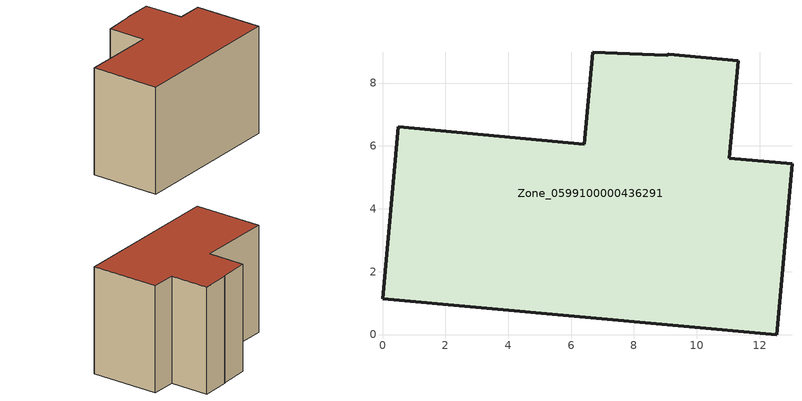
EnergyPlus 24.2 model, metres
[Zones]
Zone_0599100000436291
 floor ground (C_G): 9.1,8.91 11.32,8.71 11.04,5.61 13.03,5.43 12.54,0 0,1.14 0.5,6.61 6.42,6.06 6.69,8.97 9.04,8.89 z0
 wall outside (C_F): 12.54,0 13.03,5.43 11.04,5.61 11.32,8.71 9.1,8.91 9.04,8.89 6.69,8.97 6.42,6.06 0.5,6.61 0,1.14 12.54,0 z0:8.55
 roof outside (C_R): 9.1,8.91 9.04,8.89 6.69,8.97 6.42,6.06 0.5,6.61 0,1.14 12.54,0 13.03,5.43 11.04,5.61 11.32,8.71 z8.55
[BUILDING]
Pand.0599100000436291: North Axis=0; Terrain=City; Loads Convergence Tolerance Value=0.04; Temperature Convergence Tolerance Value=0.4; Solar Distribution=FullExterior; Maximum Number of Warmup Days=25; Minimum Number of Warmup Days=1
[Site:Location]
Rotterdam.The.Hague.AP_ZH_NLD Design_Conditions: Latitude=51.96; Longitude=4.45; Time Zone=1; Elevation=-4.5
[SITE:GROUNDTEMPERATURE:BUILDINGSURFACE]
18, 18, 18, 18, 18, 18, 18, 18, 18, 18, 18, 18
[MATERIAL] Thermal Absorptance=0.9; Solar Absorptance=0.7; Visible Absorptance=0.7
Name | Roughness | Thickness | Conductivity | Density | Specific Heat
G.TC.2006-2014 | MediumSmooth | 0.15 | 0.06 | 540 | 1210
F.TC.2006-2014 | Rough | 0.3 | 0.12 | 1920 | 840
R.TC.2006-2014 | MediumRough | 0.2 | 0.08 | 1500 | 1000
[CONSTRUCTION]
C_G: G.TC.2006-2014
C_F: F.TC.2006-2014
C_R: R.TC.2006-2014
[ZONE]
Zone_0599100000436291: Type=1; Multiplier=1; Ceiling Height=Autocalculate; Volume=Autocalculate; Floor Area=autocalculate; Part of Total Floor Area=Yes
[ZONEINFILTRATION:DESIGNFLOWRATE]
Infil_Zone_0599100000436291: Zone or ZoneList or Space or SpaceList=Zone_0599100000436291; Schedule=AlwaysOn; Design Flow Rate Calculation Method=Flow/Area; Flow Rate per Floor Area=0.0015; Constant Term Coefficient=1; Temperature Term Coefficient=0; Velocity Term Coefficient=0; Velocity Squared Term Coefficient=0
[HVACTEMPLATE:ZONE:IDEALLOADSAIRSYSTEM]
Zone_0599100000436291: Maximum Heating Supply Air Temperature=50; Minimum Cooling Supply Air Temperature=13; Maximum Heating Supply Air Humidity Ratio=0.0156; Minimum Cooling Supply Air Humidity Ratio=0.0077; Heating Limit=NoLimit; Cooling Limit=NoLimit; Dehumidification Control Type=ConstantSensibleHeatRatio; Cooling Sensible Heat Ratio=0.7; Dehumidification Setpoint=60; Humidification Control Type=None; Humidification Setpoint=30; Outdoor Air Method=None; Outdoor Air Flow Rate per Person=0.00944; Outdoor Air Flow Rate per Zone Floor Area=0; Outdoor Air Flow Rate per Zone=0; Demand Controlled Ventilation Type=None; Outdoor Air Economizer Type=NoEconomizer; Heat Recovery Type=None; Sensible Heat Recovery Effectiveness=0.7; Latent Heat Recovery Effectiveness=0.65
[ZONECONTROL:THERMOSTAT]
ThermostatControl_Zone_0599100000436291: Zone or ZoneList=Zone_0599100000436291; Control Type Schedule=DualSetpointControlType; Control 1=Thermostat_Zone_0599100000436291; Temperature Difference Between Cutout And Setpoint=0
[THERMOSTATSETPOINT:DUALSETPOINT]
Thermostat_Zone_0599100000436291: Heating Setpoint Temperature Schedule=HeatingSetpoint_Zone_0599100000436291; Cooling Setpoint Temperature Schedule=CoolingSetpoint_Zone_0599100000436291
[SCHEDULE:COMPACT]
HeatingSetpoint_Zone_0599100000436291: Through: 12/31, For: AllDays, Until: 24:00, 21
CoolingSetpoint_Zone_0599100000436291: Through: 12/31, For: AllDays, Until: 24:00, 24
DualSetpointControlType: Through: 12/31, For: AllDays, Until: 24:00, 4
AlwaysOn: Through: 12/31, For: AllDays, Until: 24:00, 1
